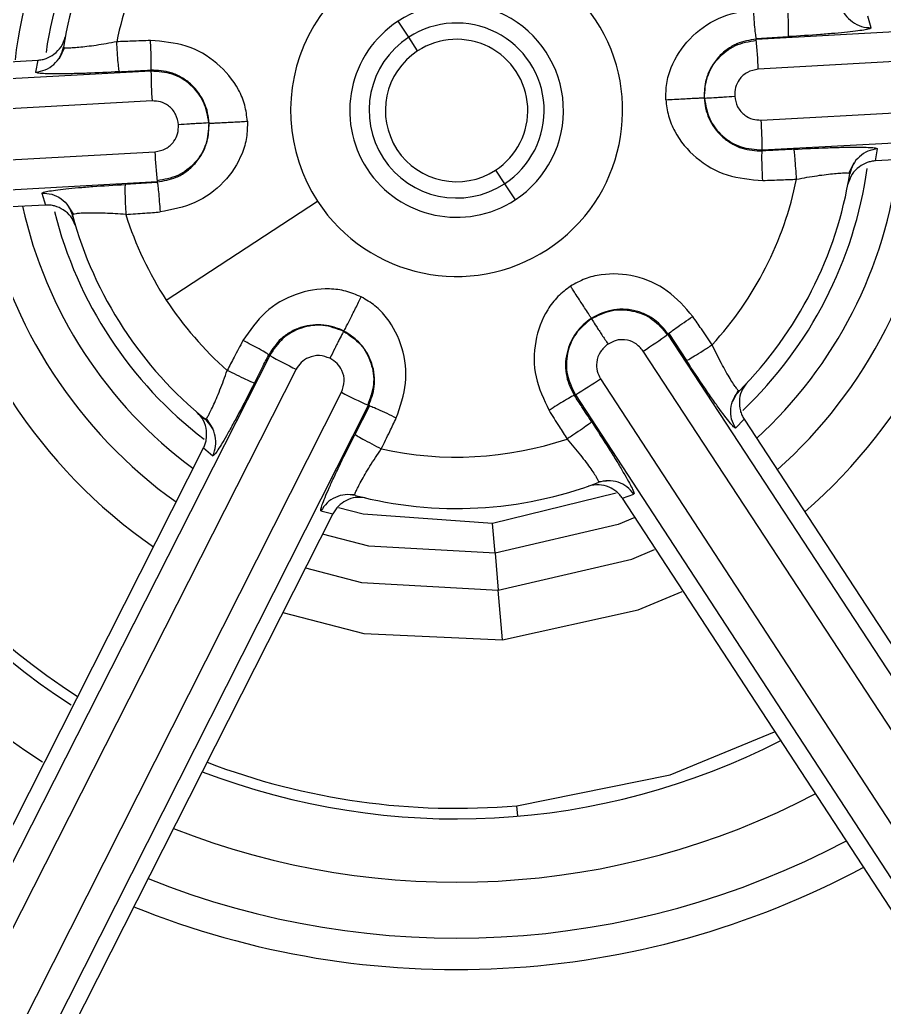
# Model space of a CAD drawing. Extents: x 943 to 1030, y 781 to 934.
# Drawn here: x 998.0824 to 998.4242, y 855.6017 to 855.9924 of the extents above; entities that cross this region are included whole.
import ezdxf

# ---------------------------------------------------------------- set-up
doc = ezdxf.new("R2010")
doc.units = 0
doc.header["$MEASUREMENT"] = 0
doc.layers.add('1', color=4, linetype='Continuous')

# ---------------------------------------------------------------- blocks, each defined once
blk = doc.blocks.new('AIRA')
at = {"layer": '1', "color": 3, "linetype": 'Continuous', "lineweight": 25}
for p, q in [((55.62542893103591, 52.84294708407378), (55.19611498459665, 52.81886914211861)), ((55.62628443341521, 52.83118153405508), (55.19697046093461, 52.80710374626051)), ((55.24164466458024, 52.82348947151718), (55.24030569395723, 52.82816469855049)), ((55.058724347924, 52.81974952825885), (55.05454494566936, 52.82614664671235)), ((55.06224827709252, 52.81435569657208), (55.058724347924, 52.81974952825885)), ((55.19609004422318, 52.8193207465539), (55.2087456903439, 52.82002232173647)), ((55.19609004422318, 52.8193207465539), (55.19611498412451, 52.8188691437424)), ((54.92257918418227, 52.81566209152902), (54.92042353572242, 52.8112822924445)), ((54.66431595570998, 52.7970879606537), (54.91199947993755, 52.81068976869392)), ((54.9119994794105, 52.81068977824896), (54.91116918613432, 52.8059282459169)), ((54.95678645678345, 52.80633637638959), (54.95676154709156, 52.80678841766644)), ((55.19807954628345, 52.78699950007399), (55.62743685202304, 52.81029179153529)), ((54.95678645678345, 52.80633637638959), (54.52742915110468, 52.78304408546671)), ((55.19852342309696, 52.77521121618565), (55.62788072877925, 52.79850350712184)), ((54.95723033359559, 52.79454809250501), (54.52787302785805, 52.77125580104507)), ((55.49099073856144, 52.7844594569824), (55.24331039994354, 52.7708578238836)), ((55.24331040047082, 52.77085781432697), (55.24414069374586, 52.7756193466596)), ((54.52902544646565, 52.75036605852051), (54.95833941894557, 52.77444384631463)), ((55.19852342309696, 52.77521121618565), (55.19854836060074, 52.7747591763723)), ((55.23273069590141, 52.76588549977259), (55.23488634370199, 52.77026529943737)), ((55.09306160278913, 52.76719189600396), (55.09658553195754, 52.76179806431719)), ((54.52988094884086, 52.73860050851795), (54.95919489528387, 52.76267845045572)), ((54.95921983565597, 52.76222684602203), (54.9465641830044, 52.76152527049123)), ((54.95921983565597, 52.76222684602203), (54.95919489575476, 52.76267844883182)), ((55.09658553195754, 52.76179806431719), (55.10076493421218, 52.7554009458637)), ((54.91366521530097, 52.75805812105853), (54.91500418591318, 52.75338289424315)), ((54.91500418591158, 52.75338289424553), (54.66743318738258, 52.73972523603254)), ((54.92347739501702, 52.75372376885468), (54.92609284950731, 52.74958490062716)), ((54.96284981555766, 52.71576717759729), (55.02268874002471, 52.75486225645045)), ((54.92588969364238, 52.74876029932261), (54.92571318124783, 52.74937631369073)), ((55.39672532811028, 52.34247424836042), (55.16121624548578, 52.70223206119931)), ((55.16159487621348, 52.7024794624125), (55.16121624665743, 52.70223206241803)), ((55.16159487621348, 52.7024794624125), (55.16853028143748, 52.69187013860403)), ((55.00374310864595, 52.69387990940777), (54.80923617146641, 52.31039942992061)), ((55.00374310864595, 52.69387990940777), (55.00333914896771, 52.69408430735393)), ((55.38696381409227, 52.33585058655888), (55.15145485195649, 52.69560849902882)), ((55.01417400036553, 52.68837017606029), (54.819667063613, 52.30488969626185)), ((55.13459860670878, 52.68459587984671), (55.36944897569356, 52.32440769150799)), ((54.83833432061806, 52.29544284879194), (55.03213933096322, 52.67927854905679)), ((55.12461159180407, 52.67831732930676), (55.1242325704668, 52.67806973155075)), ((55.12461159180407, 52.67831732930676), (55.35946196030466, 52.31812914075522)), ((55.18682907137054, 52.67577475779308), (55.18909999527568, 52.68010504483709)), ((54.84895133700172, 52.29030096057818), (55.04275620083126, 52.67413671536792)), ((55.0431597719305, 52.67393251214457), (55.03743953918377, 52.66262163000033)), ((55.0431597719305, 52.67393251214457), (55.04275620247313, 52.67413671496331)), ((54.97821141185682, 52.66866305015037), (54.97768256200425, 52.66910527027107)), ((54.97855333420443, 52.66892627203333), (54.98127740591713, 52.66486351701951)), ((55.18798240810963, 52.66511236640736), (55.19136178824692, 52.66860956254152)), ((55.19136178824658, 52.66860956254186), (55.32697516622943, 52.46103561751772)), ((54.86551722108129, 52.43596881775397), (54.97757947193611, 52.65726994583542)), ((54.97757946343302, 52.65726995013858), (54.98128792468037, 52.65417012894068)), ((55.13363922139888, 52.64403021221983), (55.13850986457578, 52.64435315245271)), ((55.03363907082303, 52.63884744685379), (55.03753980587089, 52.63894375533914)), ((55.14079250508939, 52.63942684304834), (55.09182712334803, 52.62739876268324)), ((55.14323492388553, 52.6373539682163), (55.14777367848433, 52.63901567931248)), ((55.27885446100368, 52.42965732473704), (55.14323493189727, 52.63735397345044)), ((55.02871103423365, 52.63121866019492), (54.91675341367181, 52.40998705726065)), ((55.0239926834704, 52.6323966911782), (55.02871103423274, 52.63121866019628)), ((55.09284645697016, 52.61564802110843), (55.09182712334803, 52.62739876268324)), ((55.09284645697016, 52.61564802110843), (55.09411995148389, 52.60096734679234)), ((55.09581882959105, 52.58138290734166), (55.09411995148389, 52.60096734679234)), ((55.10187759321138, 52.51153829058217), (55.10151592792226, 52.51570752024645))]:
    blk.add_line(p, q, dxfattribs=at)
at = {"layer": '1', "color": 3, "linetype": 'Continuous', "lineweight": 25, "flags": 128}
for points in [[(55.09182712334803, 52.62739876268324), (55.04064782547994, 52.63101546045755), (55.03093505454672, 52.63358122427258)], [(55.14811326887036, 52.62972894785685), (55.14156972619912, 52.62702179043958), (55.09284645697016, 52.61564802110843)], [(55.09284645697016, 52.61564802110843), (55.04289246137887, 52.61846190056895), (55.02464051746415, 52.62317519745272)], [(55.09411995148389, 52.60096734679234), (55.1469276591481, 52.61329457145098), (55.15589139627969, 52.61705954305978)], [(55.01790528877041, 52.60986618434072), (55.03997834650568, 52.60401711184932), (55.09411995148389, 52.60096734679234)], [(55.09581882959105, 52.58138290734166), (55.14939425998989, 52.59321888943998), (55.1668188600197, 52.60044705981363)], [(55.00893835560646, 52.59214725652407), (55.04100556012963, 52.5838165682901), (55.09581882959105, 52.58138290734166)], [(55.10151592792226, 52.51570752024645), (55.16212568778076, 52.52791357540627), (55.2033617825989, 52.54495151765673)]]:
    blk.add_lwpolyline(points, dxfattribs=at)
at = {"layer": '1', "color": 3, "linetype": 'Continuous', "lineweight": 25}
for centre, radius, start, end in [((55.07765493994077, 52.79077379628802), 1.000000000000187, 33.15761964092331, 213.1576196409233), ((55.07765493993975, 52.79077379628757), 0.989493834531533, 36.6903796097421, 216.6903796097421), ((55.07765493993907, 52.79077379628825), 0.971974590611048, 36.6903796096913, 216.6903796097929), ((55.07765493993986, 52.79077379628734), 0.9039308144236787, 37.0340452152261, 216.6903796097239), ((55.07765493993963, 52.79077379628757), 0.8523622047259715, 37.03403645823388, 216.6903796097473), ((55.07765493994077, 52.79077379628802), 0.8484251968504115, 83.04958484923063, 196.6657695412998), ((55.07765493994077, 52.79077379628802), 0.8476501497392139, 33.15761964092331, 212.8028127453564), ((55.07765493994066, 52.79077379628802), 0.8324457033515497, 33.15761964092331, 212.8028034313345), ((55.07765493993975, 52.79077379628757), 0.989493834531533, 216.6903796097421, 36.6903796097421), ((55.0776549399402, 52.79077379628689), 0.97197459061103, 216.6903796097004, 36.69037960978378), ((55.07765493994077, 52.79077379628802), 1.000000000000187, 213.1576196409233, 33.15761964092331), ((55.07765493993941, 52.79077379628779), 0.9039308144236612, 217.0340452152352, 36.69037960971864), ((55.07765493993975, 52.79077379628757), 0.8523622047259715, 217.0340364582339, 36.69037960982157), ((55.07765493994077, 52.79077379628802), 0.8476501497391996, 213.1576196409233, 32.80281274535997), ((55.07765493993861, 52.79077379629132), 0.8324457033472599, 213.1576196411961, 32.80280343106526), ((55.07765493993963, 52.79077379628757), 0.2101772377323927, 130.9164920153938, 175.0614485038825), ((55.07765493993963, 52.79077379628757), 0.1905192506680169, 131.7227909741666, 174.2333879411544), ((55.07765493993963, 52.79077379628757), 0.1757834443905461, 132.4469091519088, 173.4432978925961), ((55.07765493993963, 52.79077379628757), 0.1639885739549385, 133.6197053960866, 171.9720006616355), ((55.07765493994077, 52.79077379628802), 0.1574803149606853, 135.237265993772, 170.8464965528914), ((55.07765493994077, 52.79077379628802), 0.1371328864531323, 137.4590021592455, 168.5664150337769), ((55.07765493994077, 52.79077379628802), 0.06565754545787984, 33.1576196409468, 213.1581351782606), ((55.07765493994077, 52.79077379628802), 0.0422529334173072, 303.1576196409088, 123.1576196409558), ((55.07765493994077, 52.79077379628802), 0.06565754546019711, 213.1581351782371, 33.15761964096127), ((55.07765493994077, 52.79077379628802), 0.0422529334173072, 123.1576196409558, 303.1576196409088), ((55.07765493994077, 52.79077379628802), 0.03461156392521758, 303.1576196409088, 123.1576196409143), ((55.07765493994077, 52.79077379628802), 0.03461156392521758, 123.1576196409143, 303.1576196409088), ((55.07765493994077, 52.79077379628802), 0.02816862227958483, 303.1576196408528, 123.1576196408529), ((55.00656081741658, 52.79917318167088), 0.1905747260239569, 2.3849916373132, 5.932130791388129), ((55.07765493994077, 52.79077379628802), 0.02816862227958483, 123.1576196408529, 303.1576196408528), ((55.14723747162338, 52.80760513324321), 0.1904552409737271, 180.3816904713507, 183.9311105133641), ((55.00807240870176, 52.77394245935182), 0.1904552405283998, 0.3816904660483492, 3.931110517777626), ((55.14874906134969, 52.78237441083229), 0.1905747249101119, 182.3849916296659, 185.9321308039032), ((55.07765493993963, 52.79077379628757), 0.1905192506681313, 311.722790974886, 354.2333879418551), ((55.07765493993963, 52.79077379628757), 0.2101772377324554, 310.9164920160403, 355.061448504517), ((55.07765493993963, 52.79077379628757), 0.1639885739550546, 313.6197053921244, 351.972000661267), ((55.07765493993963, 52.79077379628757), 0.1757834443906185, 312.4469091526786, 353.4432978933895), ((55.07765493994077, 52.79077379628802), 0.1574803149606244, 315.2372659937352, 350.8464965544281), ((55.07765493993861, 52.79077379629132), 0.1371328864564959, 317.4591282070954, 348.5664172378022), ((55.07765493993963, 52.79077379628757), 0.1757834443905937, 192.4469090559606, 233.594084264736), ((55.07765493993963, 52.79077379628757), 0.2101772377324101, 190.9164919470245, 235.2054022574555), ((55.07765493993963, 52.79077379628757), 0.1905192506680835, 191.7227908913342, 234.3849427194311), ((55.07765493993963, 52.79077379628757), 0.1639885739550213, 194.1115158561636, 232.4782152587171), ((55.07765493994077, 52.79077379628802), 0.1574803149606358, 195.2406645804174, 213.1576196408998), ((55.07765493994077, 52.79077379628802), 0.1371357466278309, 197.4588321156568, 213.1581351790844), ((55.07765493993975, 52.79077379628757), 0.3053149606299311, 188.4901713413269, 237.553837864229), ((55.07765493993975, 52.79077379628757), 0.2802841497090209, 188.9679673043633, 237.0584129172026), ((55.07765493993963, 52.79077379628757), 0.2760992628795332, 189.0563459954699, 237.1039533160493), ((55.07765493993861, 52.79077379629132), 0.1371357336074197, 213.1581351807411, 228.5673015141836), ((55.07765493994077, 52.79077379628802), 0.1574803149606293, 213.1576196408998, 230.8400328207938), ((55.04938195983402, 52.85654280509289), 0.1905747259607503, 302.3849916363917, 305.9321307912776), ((55.09786984098616, 52.85944970599098), 0.1904552422436725, 240.381690486195, 243.931110504762), ((55.02828730815577, 52.84261836878818), 0.1904552420170903, 300.38169048358, 303.9311105060638), ((55.12047608240437, 52.84814341993047), 0.1905747262121691, 242.3849916384611, 245.9321307892567), ((55.07765493993861, 52.79077379629132), 0.1371329003564367, 257.4599693566226, 288.5666489412648), ((55.07765493994077, 52.79077379628802), 0.1574803149605932, 255.2372659934329, 290.8463238363605), ((55.07765493993975, 52.79077379628757), 0.2802841497090101, 248.9679673381329, 297.1741339862064), ((55.07765493993963, 52.79077379628757), 0.2760992628795489, 249.0563460308311, 274.9577873842366), ((55.07765493993975, 52.79077379628757), 0.3053149606299922, 248.49017136657, 297.6629206195209), ((55.07765493993975, 52.79077379628757), 0.3274724409448672, 248.1284180172589, 298.0332503295913), ((55.07765493993975, 52.79077379628757), 0.3399021291736743, 247.9462109774126, 298.2198550471343), ((55.07765493994077, 52.79077379628802), 0.6408086698634267, 213.1576196409233, 303.1576196409233)]:
    blk.add_arc(centre, radius, start, end, dxfattribs=at)
for points in [[(56.573738556119, 52.79077379628757), (56.57126830395464, 52.72549494051316), (56.56632779962604, 52.59493722896445), (56.5265863656939, 52.40245147960422), (56.4638911961697, 52.21661003274596), (56.3769846807462, 52.04059268706999), (56.26797822726508, 51.87741114816231), (56.1385696553366, 51.72985749739587), (55.99101801236134, 51.60045641864519), (55.82783593546753, 51.49142200024426), (55.65181873394454, 51.40461985132208), (55.46597724846049, 51.34153518071275), (55.2734915094502, 51.30324738462059), (55.07765493935369, 51.29041157785241), (54.88181837277364, 51.30324738462059), (54.68933262321445, 51.34153518071275), (54.5034911764094, 51.40461985132208), (54.3274738307191, 51.49142200024426), (54.16429229181529, 51.60045641864519), (54.01673864104794, 51.72985749739587), (53.88733756229749, 51.87741114816231), (53.77830314389644, 52.04059268706999), (53.69150099497415, 52.21661003274585), (53.62841632436482, 52.40245147960422), (53.59012852827277, 52.59493722896445), (53.57729272150459, 52.79077379628757), (53.59012852827277, 52.98661036361068), (53.62841632436482, 53.17909611297091), (53.69150099497415, 53.36493755982929), (53.77830314389644, 53.54095490550526), (53.88733756229749, 53.70413644441282), (54.01673864104794, 53.85169009517926), (54.16429229181529, 53.98109117392994), (54.3274738307191, 54.09012559233088), (54.5034911764094, 54.17692774125317), (54.68933262321445, 54.24001241186261), (54.88181837277364, 54.27830020795466), (55.07765493935369, 54.29113601472272), (55.2734915094502, 54.27830020795466), (55.46597724846049, 54.24001241186261), (55.65181873394454, 54.17692774125317), (55.82783593546753, 54.09012559233088), (55.99101801236134, 53.98109117392994), (56.1385696553366, 53.85169009517926), (56.26797822726508, 53.70413644441282), (56.3769846807462, 53.54095490550526), (56.4638911961697, 53.36493755982929), (56.5265863656939, 53.17909611297091), (56.56632779962604, 52.98661036361068), (56.57126830395464, 52.85605265206198), (56.573738556119, 52.79077379628757)], [(56.63166927497923, 53.71150835205913), (56.66509573647659, 53.65054453403843), (56.73194865947085, 53.52861689799693), (56.80467853517177, 53.33262645344416), (56.85591564682341, 53.13030643309662), (56.88309613330148, 52.92323343737826), (56.88636269951201, 52.71446127757667), (56.86553675119944, 52.50668749808256), (56.82093157635393, 52.30269787916313), (56.75313092244505, 52.1052006528223), (56.66303944315405, 51.91682496173337), (56.55185506422504, 51.74007663807106), (56.42105722517954, 51.57730734097595), (56.27238607621007, 51.43068260537143), (56.10781962642284, 51.30215320839079), (55.92954734700606, 51.19342916761821), (55.73994106294617, 51.10595700291947), (55.54152339131292, 51.04090048779472), (55.33693418060523, 50.99912516686766), (55.12889538859486, 50.98118683999678), (54.92017486766088, 50.98732416770849), (54.71354954165804, 51.01745549589032), (54.51176845362511, 51.07117994227428), (54.31751621617036, 51.147782729558), (54.13337720059121, 51.24624469671664), (53.96180150184171, 51.36525585263416), (53.80507103971172, 51.50323282652209), (53.66527405638271, 51.65833985312622), (53.54425920547089, 51.82851349805151), (53.44367861098112, 52.01148898595943), (53.364713397066, 52.20483452997928), (53.30900027759822, 52.40596801939103), (53.27509305468823, 52.61224983974853), (53.27276865760359, 52.75128314123322), (53.27160645906133, 52.82079979197556)], [(55.6305998669161, 53.15202695913808), (55.60489819721329, 53.18687233963215), (55.55349485780766, 53.25656310062038), (55.45240983778581, 53.33947934700791), (55.33844883265124, 53.40230588373151), (55.21405687241281, 53.44136451090253), (55.08453259520593, 53.45549286236667), (54.95471467442076, 53.4440572648823), (54.82962910286551, 53.4075214615367), (54.71407306919173, 53.34728311342406), (54.61248928291184, 53.26565842434775), (54.52878350790638, 53.16578546320125), (54.46616273045186, 53.05149590253291), (54.42707059482245, 52.92720610555421), (54.41287051792278, 52.79760173084219), (54.42462652560778, 52.6680020368176), (54.45995241358651, 52.54212365572573), (54.5031241465058, 52.46705497420055), (54.52471001296533, 52.42952063343796)], [(54.52471001296533, 52.42952063343796), (54.55041168266825, 52.3946752529439), (54.60181502207388, 52.32498449195566), (54.70290004209573, 52.24206824556813), (54.8168610472303, 52.17924170884453), (54.94125300746873, 52.14018308167351), (55.07077728467573, 52.12605473020926), (55.20059520546079, 52.13749032769374), (55.32568077701603, 52.17402613103934), (55.44123681068982, 52.23426447915199), (55.54282059696982, 52.3158891682283), (55.62652637197516, 52.41576212937468), (55.68914714942957, 52.53005169004314), (55.72823928505909, 52.65434148702184), (55.74243936195876, 52.78394586173386), (55.73068335427376, 52.91354555575845), (55.69535746629492, 53.03942393685031), (55.65218573337575, 53.11449261837549), (55.6305998669161, 53.15202695913808)], [(54.54092269161879, 52.44010590194307), (54.56587113885666, 52.4062823147608), (54.61576803333196, 52.33863514039626), (54.71388872913326, 52.25815234810761), (54.82451267233751, 52.1971625512947), (54.94524281541248, 52.15927236565642), (55.07102456605048, 52.14547436505063), (55.19683035173819, 52.15688998644839), (55.3190162578469, 52.19117927261652), (55.39188408859422, 52.2330853523556), (55.42831800396766, 52.25403839222497)]]:
    blk.add_open_spline(points, degree=3, dxfattribs=at)
for points, knots in [([(55.16038819082632, 52.79501896726197), (55.16041022205923, 52.79717855031925), (55.16045474766327, 52.80154311499496), (55.16301991534181, 52.81009352400349), (55.16931374739454, 52.8196778648387), (55.18081559552559, 52.82820309830254), (55.19022091151464, 52.83001722003974), (55.1949545156308, 52.83093024987647)], [0, 0, 0, 0, 0.1169270986432293, 0.2363122282485802, 0.4834051800830691, 0.7400028485156338, 1, 1, 1, 1]), ([(55.1949545156217, 52.83093024987329), (55.1950433750103, 52.82950497637125), (55.19522779087231, 52.82654701046886), (55.19555544433524, 52.82271880118105), (55.19586774655681, 52.82000410684338), (55.19601776239301, 52.81954294542516), (55.19609004309814, 52.81932074840051)], [0, 0, 0, 0, 0.2409322096526327, 0.5000228096151326, 0.7591007405813791, 1, 1, 1, 1]), ([(55.20847352565136, 52.83191742392682), (55.20854618118574, 52.83047091132585), (55.20869712546346, 52.82746573352301), (55.20882382215314, 52.82353835329445), (55.20885103601154, 52.82074019577169), (55.20877992081546, 52.82025558398186), (55.20874569034379, 52.82002232173818)], [0, 0, 0, 0, 0.240670930187797, 0.5000018228143047, 0.759331697966234, 1, 1, 1, 1]), ([(55.22959770470561, 52.83216740576563), (55.23010616411125, 52.83093814080985), (55.23112609382201, 52.82847233166785), (55.23408517223231, 52.82570244661645), (55.23765090654661, 52.82377222315995), (55.24031602893024, 52.82358354228188), (55.24164466218599, 52.82348947992625)], [0, 0, 0, 0, 0.2492609891305314, 0.4999980051751235, 0.7507359203060354, 1, 1, 1, 1]), ([(55.24164466458024, 52.82348947151672), (55.24154379069421, 52.82337253188075), (55.24134421943677, 52.82314117576766), (55.23944491108466, 52.82271843897649), (55.23645268712357, 52.82226203734183), (55.2323294195578, 52.82178046454533), (55.22731987909515, 52.82129843042844), (55.21962301076269, 52.82066623636672), (55.21311003939923, 52.82028068207717), (55.2087456903439, 52.82002232173647)], [0, 0, 0, 0, 0.1249107406384815, 0.2471263332537027, 0.3710618917466086, 0.4953350094904587, 0.619819607899844, 0.7452407138707333, 1, 1, 1, 1]), ([(54.91199947993755, 52.81068976869358), (54.91256806931369, 52.81075017803551), (54.913714892999, 52.81087202143794), (54.91599455744074, 52.81156376523575), (54.91880825392286, 52.81316471035393), (54.92164489069614, 52.81607757678285), (54.92245145481365, 52.81854604909313), (54.92288289097178, 52.81986645027041)], [0, 0, 0, 0, 0.09597367783988656, 0.1935753489523908, 0.4076857749826028, 0.6831674405570377, 1, 1, 1, 1]), ([(55.19610645192415, 52.81902332640493), (55.19350184483164, 52.81859911002493), (55.18939340485758, 52.81792996206116), (55.18446885391552, 52.81500179674185), (55.1808289673761, 52.81174729163058), (55.1780154981077, 52.8076489341405), (55.1757857596225, 52.80227371096362), (55.17562408919798, 52.79822176434413), (55.17552647345985, 52.79577522063073)], [0, 0, 0, 0, 0.2246973249365797, 0.3544317584223004, 0.4956407793418319, 0.6546265666438086, 0.7914653667646225, 0.9999999999999999, 0.9999999999999999, 0.9999999999999999, 0.9999999999999999]), ([(55.1756565315419, 52.79569563891937), (55.17582483984552, 52.79855350432445), (55.17616147526815, 52.80426955461598), (55.1807764426328, 52.81171173949997), (55.18766362901101, 52.81712165966746), (55.19330869889404, 52.81808835093557), (55.19613139155751, 52.81857172357854)], [0, 0, 0, 0, 0.2499580856828208, 0.4999441142435924, 0.7499580856826946, 1, 1, 1, 1]), ([(54.91116918642206, 52.80592824758196), (54.91247920948899, 52.80615770612735), (54.91510732471465, 52.80661803656881), (54.91844274083792, 52.80891525923357), (54.92108018319288, 52.81198680914122), (54.92181412208765, 52.81454850871592), (54.92217996527893, 52.81582542748151)], [0, 0, 0, 0, 0.2492321809641027, 0.4999995083806068, 0.7507670232538498, 1, 1, 1, 1]), ([(54.94324110952607, 52.81795838076732), (54.94048072787939, 52.8174502670505), (54.93636533036897, 52.81669273052387), (54.93142649297408, 52.81604635716326), (54.92819896512287, 52.81569473471086), (54.92554880259843, 52.81549266607385), (54.92360324642573, 52.8154439487879), (54.92236798589283, 52.81553893274361), (54.92224269660983, 52.81572984609261), (54.92217997235684, 52.81582542407727)], [0, 0, 0, 0, 0.2575410232017925, 0.3839627346489173, 0.508741059733151, 0.6322363592614763, 0.7549081456545752, 0.8772983364799909, 1, 1, 1, 1]), ([(54.95659992080459, 52.81845403759553), (54.95410690163703, 52.81836763077081), (54.94965380359872, 52.81821328857131), (54.94520104082585, 52.81803628901912), (54.94324110952573, 52.81795838076732)], [0, 0, 0, 0, 0.5598392727936468, 0.9999999999999999, 0.9999999999999999, 0.9999999999999999, 0.9999999999999999]), ([(54.94427763464205, 52.80610250927543), (54.94421813377676, 52.80633066185646), (54.94409451697641, 52.80680466323224), (54.94381411545987, 52.80958970159099), (54.94350828940946, 52.81350829451912), (54.94332792495766, 52.81651240304939), (54.94324110952618, 52.81795838076732)], [0, 0, 0, 0, 0.2406664830148995, 0.4999997967187587, 0.7593332112955578, 1, 1, 1, 1]), ([(54.95676154709156, 52.80678841766644), (54.95681181444638, 52.80706798898973), (54.95691607757601, 52.80764786794407), (54.95689999971808, 52.810798913913), (54.95678550718139, 52.81461802937315), (54.95666028815049, 52.81720626478557), (54.95659992080459, 52.81845403759553)], [0, 0, 0, 0, 0.2710650460349325, 0.5622354740671017, 0.7889563406598851, 1, 1, 1, 1]), ([(54.99492168903737, 52.78652862544209), (54.99466111938045, 52.78868411881945), (54.99413565401142, 52.7930308917181), (54.99063794116398, 52.80125749941863), (54.98330858665099, 52.81008658042367), (54.97093635270494, 52.81728679537878), (54.96139303153518, 52.81806379257341), (54.95659992079834, 52.81845403759689)], [0, 0, 0, 0, 0.117487373469165, 0.2369253073615304, 0.4838882898427662, 0.7407841006916396, 1, 1, 1, 1]), ([(54.94427763464216, 52.80610250927248), (54.94660810135485, 52.80623377632583), (54.95076979612725, 52.80646819006245), (54.95493067711391, 52.80669056728675), (54.95676154709156, 52.80678841766644)], [0, 0, 0, 0, 0.5599802100380413, 1, 1, 1, 1]), ([(54.97978340641998, 52.7857723719394), (54.97963902296806, 52.7871492603781), (54.97934705695718, 52.78993354499949), (54.97743758697072, 52.79535545385852), (54.97396115441688, 52.80028217433005), (54.96908487178439, 52.80390079827328), (54.96374566339796, 52.80641037405007), (54.9594705994889, 52.80664177921199), (54.95676154709236, 52.80678841765348)], [0, 0, 0, 0, 0.1177247560808967, 0.2380579419035235, 0.4925019055736652, 0.6374947269109011, 0.7702851232717781, 1, 1, 1, 1]), ([(55.19697046093495, 52.80710374626074), (55.195462836204, 52.8068135054109), (55.19251917200916, 52.80624680497147), (55.18943096238365, 52.80333883615071), (55.18774289578755, 52.79992133893529), (55.18766752866043, 52.79760429990279), (55.18762858258583, 52.79640696655133)], [0, 0, 0, 0, 0.2879462704286033, 0.5622202322100888, 0.7737766567007915, 0.9999999999999999, 0.9999999999999999, 0.9999999999999999, 0.9999999999999999]), ([(54.94427763464205, 52.80610250927361), (54.9399045151456, 52.805878898743), (54.93337077947808, 52.80554480951889), (54.92561647896071, 52.80532565837188), (54.92056550491247, 52.80525402521459), (54.91640643104529, 52.8052805769828), (54.91340596725399, 52.80540679066928), (54.91148468116251, 52.8056174024789), (54.91127492568148, 52.80582406537019), (54.9111691861342, 52.80592824591599)], [0, 0, 0, 0, 0.2550357353277696, 0.3810406008263059, 0.5067090586046921, 0.6307684731509292, 0.7554223127088981, 0.8767062783130032, 1, 1, 1, 1]), ([(54.97965334833737, 52.78585195365997), (54.97917165083481, 52.78867394193594), (54.97820820552306, 52.79431821320418), (54.97280255677265, 52.80120741980795), (54.9653621419227, 52.80582671387242), (54.9596451179807, 52.80616648297291), (54.95678645678322, 52.80633637639176)], [0, 0, 0, 0, 0.2499608427813632, 0.4999477903749519, 0.7499608427810869, 1, 1, 1, 1]), ([(55.16038819082632, 52.79501896726197), (55.1615144829459, 52.79508211230632), (55.16377667728204, 52.7952089411807), (55.16719935823187, 52.79540034664728), (55.17018164334058, 52.79556392551478), (55.17247543042026, 52.79568453843967), (55.17400783464655, 52.79575679825223), (55.17514625045101, 52.79580056253235), (55.17538523968597, 52.79578470633919), (55.17552737523783, 52.79577527608694)], [0, 0, 0, 0, 0.1612408578481825, 0.3238575046776626, 0.4793369788718966, 0.6207344919613218, 0.7439616495629242, 0.8477247216940079, 1, 1, 1, 1]), ([(55.17552647345985, 52.79577522063073), (55.17567085691439, 52.79439833218066), (55.17596282292629, 52.79161404757633), (55.1778722929721, 52.78619213853563), (55.18134872588519, 52.78126541768029), (55.18622501042944, 52.77764679272696), (55.1915642276831, 52.77513721391642), (55.19583930079125, 52.77490581252539), (55.19854836059869, 52.77475917638799)], [0, 0, 0, 0, 0.1177246658968961, 0.2380577560712581, 0.4925015416671041, 0.6374942750102137, 0.7702847028192148, 1, 1, 1, 1]), ([(55.1756565315419, 52.79569563891937), (55.17613822904445, 52.79287365064329), (55.17710167435621, 52.78722937937482), (55.18250732310673, 52.78034017277082), (55.18994773795703, 52.77572087870612), (55.19566476189937, 52.77538110960586), (55.19852342309684, 52.77521121618702)], [0, 0, 0, 0, 0.2499608427788782, 0.4999477903719733, 0.7499608427790728, 1, 1, 1, 1]), ([(55.17565862110564, 52.79569579173108), (55.17588511459644, 52.79570730416458), (55.17635797804303, 52.79573133933218), (55.17868318147043, 52.79585639804463), (55.18115681559289, 52.79599962740326), (55.18389686482487, 52.7961635164063), (55.18615549916672, 52.79631086540064), (55.18762858254377, 52.79640696654906)], [0, 0, 0, 0, 0.2370538826322242, 0.4949109822062191, 0.6267260124161843, 0.7565503649470503, 0.9999999999999999, 0.9999999999999999, 0.9999999999999999, 0.9999999999999999]), ([(55.18762858258583, 52.79640696655133), (55.1878894363274, 52.79497100746266), (55.1884172157479, 52.79206566421897), (55.19126349493126, 52.78892442458437), (55.1946549472932, 52.78715010702319), (55.19694668060924, 52.787049321219), (55.19807954628345, 52.78699950007399)], [0, 0, 0, 0, 0.2774478932525042, 0.5613539887931581, 0.7831654294992987, 1, 1, 1, 1]), ([(54.96768129729571, 52.78514062602471), (54.96742044355324, 52.7865765851152), (54.96689266413171, 52.78948192835924), (54.96404638494937, 52.79262316799395), (54.96065493258766, 52.79439748555183), (54.95836319927162, 52.79449827135875), (54.95723033359593, 52.79454809250524)], [0, 0, 0, 0, 0.2774478935974688, 0.5613539888042358, 0.7831654292439255, 1, 1, 1, 1]), ([(55.16038819083678, 52.79501896726072), (55.16064876073278, 52.79286347260984), (55.16117422658886, 52.78851669710298), (55.16467194319193, 52.78029008498982), (55.17200130532888, 52.77146100094274), (55.18437355110382, 52.76426078745408), (55.19391687887764, 52.76348379753244), (55.19870999281034, 52.76309355617127)], [0, 0, 0, 0, 0.117487371894223, 0.2369253063683325, 0.4838882940857163, 0.7407841093697013, 1, 1, 1, 1]), ([(54.95833941894603, 52.77444384631485), (54.95984704368209, 52.77473408716787), (54.96279070788148, 52.77530078761254), (54.9658789175063, 52.7782087564392), (54.96756698409126, 52.78162625365189), (54.96764235122021, 52.7839432926778), (54.96768129729571, 52.78514062602471)], [0, 0, 0, 0, 0.2879462715549163, 0.5622202333303732, 0.7737766574302529, 1, 1, 1, 1]), ([(54.97965334833737, 52.78585195365997), (54.97948504003386, 52.78299408825501), (54.97914840461158, 52.77727803796347), (54.97453343724737, 52.76983585307926), (54.96764625086939, 52.76442593291108), (54.96200118098614, 52.76345924164252), (54.95917848832278, 52.76297586899921)], [0, 0, 0, 0, 0.2499580856750412, 0.499944114233367, 0.7499580856748951, 0.9999999999999999, 0.9999999999999999, 0.9999999999999999, 0.9999999999999999]), ([(54.95920342795489, 52.76252426617452), (54.96180803505126, 52.76294848255532), (54.96591647502953, 52.76361763052034), (54.97084102597296, 52.76654579584419), (54.97448091250794, 52.76980030095467), (54.97729438177146, 52.77389865843986), (54.97952412025495, 52.77927388161049), (54.97968579068083, 52.78332582822691), (54.97978340641998, 52.7857723719394)], [0, 0, 0, 0, 0.2246973253301476, 0.3544317588745629, 0.4956407797612151, 0.6546265668157331, 0.7914653667838486, 1, 1, 1, 1]), ([(54.99492168904771, 52.78652862544095), (54.99489965782413, 52.78436904237856), (54.99485513223863, 52.78000447769273), (54.99228996458316, 52.7714540686552), (54.98599613253521, 52.7618697277843), (54.97449428438745, 52.75334449428647), (54.96508896837611, 52.7515303725429), (54.96035536424847, 52.75061734270298)], [0, 0, 0, 0, 0.1169270986396647, 0.2363122282329922, 0.483405180030277, 0.7400028484769168, 1, 1, 1, 1]), ([(54.97965125877511, 52.78585180084428), (54.97942476529988, 52.78584028841351), (54.9789519018791, 52.78581625325091), (54.97662669856163, 52.78569119454664), (54.97415306447806, 52.78554796519006), (54.97141301519514, 52.78538407618248), (54.96915438077519, 52.78523672718075), (54.96768129733766, 52.78514062602699)], [0, 0, 0, 0, 0.2370538727709699, 0.4949109685036768, 0.6267259996914237, 0.7565503550852174, 1, 1, 1, 1]), ([(54.97978340143823, 52.78577237165587), (54.97986652426698, 52.78576483319648), (54.9800430488383, 52.78574882407702), (54.98096455621499, 52.78578015477456), (54.98250948470547, 52.78585089125022), (54.98466870142533, 52.78596446255165), (54.98722062385377, 52.78610316033405), (54.98988410330105, 52.78624709415794), (54.99250244890595, 52.78639080420044), (54.99413622847339, 52.7864838786852), (54.99492168903737, 52.78652862544209)], [0, 0, 0, 0, 0.1070271431985105, 0.2272891913352359, 0.3597072672703329, 0.5015995191301087, 0.6347594356776197, 0.7641392706578304, 0.886606917370072, 1, 1, 1, 1]), ([(55.21103226200012, 52.77544508425831), (55.21540537492183, 52.77566869434941), (55.22193910535088, 52.77600278315128), (55.2296934009521, 52.77622193416755), (55.23474437610957, 52.7762935674175), (55.2389034487619, 52.77626701558597), (55.24190391245247, 52.77614080190574), (55.24382519875144, 52.77593019010237), (55.24403495420756, 52.77572352720927), (55.24414069374461, 52.77561934665982)], [0, 0, 0, 0, 0.2550354559051249, 0.3810404507130364, 0.5067089041130939, 0.6307683441292268, 0.7554222323114218, 0.8767062348142873, 1, 1, 1, 1]), ([(55.24414069345676, 52.77561934499613), (55.24283063830558, 52.77538987707953), (55.24020245844804, 52.77492952779107), (55.23686698558754, 52.77263220701252), (55.23422953097975, 52.76956052944706), (55.23349565869069, 52.76699874134181), (55.2331298486281, 52.76572177819571)], [0, 0, 0, 0, 0.2492321936488954, 0.4999995844593718, 0.7507670121562197, 0.9999999999999999, 0.9999999999999999, 0.9999999999999999, 0.9999999999999999]), ([(55.19870999281034, 52.76309355617127), (55.198641353124, 52.76451978620992), (55.19849889808586, 52.76747978887749), (55.19840037279118, 52.77132099187031), (55.19840769938128, 52.77405436647086), (55.19850262311058, 52.77452999990987), (55.19854836060199, 52.77475917632842)], [0, 0, 0, 0, 0.240916954273747, 0.4999998653867869, 0.7590828761044399, 0.9999999999999999, 0.9999999999999999, 0.9999999999999999, 0.9999999999999999]), ([(55.211032262, 52.77544508426035), (55.20870179716235, 52.77531381730819), (55.20454010609274, 52.77507940377257), (55.20037922876782, 52.77485702668355), (55.19854836059949, 52.77475917637412)], [0, 0, 0, 0, 0.5599802576845844, 1, 1, 1, 1]), ([(55.21206878702071, 52.76358921382325), (55.21198198344439, 52.7650351798452), (55.21180164306293, 52.76803927339756), (55.21149587860691, 52.7719578684405), (55.21121549258601, 52.77474292905845), (55.21109179964242, 52.7752169309465), (55.211032262, 52.77544508425979)], [0, 0, 0, 0, 0.2406647925148281, 0.4999976074908716, 0.7593317550204216, 1, 1, 1, 1]), ([(55.24331039994354, 52.77085782388372), (55.24274181056967, 52.77079741454327), (55.24159498688778, 52.77067557114401), (55.23931532244603, 52.76998382734689), (55.23650162596482, 52.76838288222666), (55.23366498918494, 52.7654700157982), (55.23285842506721, 52.76300154348735), (55.23242698890863, 52.76168114230927)], [0, 0, 0, 0, 0.09597367741643961, 0.1935753483363274, 0.4076857748536779, 0.6831674403747191, 0.9999999999999999, 0.9999999999999999, 0.9999999999999999, 0.9999999999999999]), ([(55.21206878702151, 52.76358921382302), (55.2148290718178, 52.7640973003322), (55.21894434526439, 52.76485480003748), (55.22388309739677, 52.76550108876131), (55.22711063709698, 52.76585264942003), (55.2297608544693, 52.76605465679745), (55.23170648497671, 52.76610332005498), (55.23294181487654, 52.76600829161816), (55.23306711504449, 52.76581736578828), (55.23312984509141, 52.76572178102992)], [0, 0, 0, 0, 0.2575327631919347, 0.3839523165941579, 0.508729890431866, 0.6322258676123726, 0.754899760854298, 0.8772934644568662, 1, 1, 1, 1]), ([(54.91366521530085, 52.75805812105921), (54.9137660891829, 52.75817506069598), (54.91396566043056, 52.75840641680873), (54.91586496886089, 52.75882915360603), (54.9188571927815, 52.75928555523387), (54.92298045987263, 52.75976712800298), (54.92799000076752, 52.76024916213169), (54.93568686719527, 52.76088135603345), (54.94219983651283, 52.76126691026207), (54.9465641830044, 52.76152527049123)], [0, 0, 0, 0, 0.124910757798019, 0.247126364870874, 0.3710619420911884, 0.4953350698722587, 0.6198196664898532, 0.7452408227621902, 1, 1, 1, 1]), ([(54.9465641830044, 52.76152527049067), (54.94652995959677, 52.7612920091758), (54.94645885904788, 52.76080739912061), (54.94648606950545, 52.75800924564601), (54.94661275431895, 52.7540818647426), (54.94676369421859, 52.75107668371516), (54.94683634768899, 52.74963016870674)], [0, 0, 0, 0, 0.2406679677204466, 0.4999976839759079, 0.7593286901353533, 0.9999999999999999, 0.9999999999999999, 0.9999999999999999, 0.9999999999999999]), ([(54.95921983732114, 52.7622268441836), (54.95929210814074, 52.762004646641), (54.95944210348284, 52.76154348407761), (54.95975439885456, 52.75882878991592), (54.96008206254999, 52.75500057984323), (54.96026649626697, 52.75204261535669), (54.96035536424847, 52.75061734270298)], [0, 0, 0, 0, 0.2408992299974559, 0.4999772058777346, 0.7590678258488747, 1, 1, 1, 1]), ([(55.1987099928042, 52.76309355617286), (55.20120300879285, 52.76317996318835), (55.20565610115955, 52.76333430572902), (55.21010885822875, 52.76351130548255), (55.21206878702196, 52.76358921382291)], [0, 0, 0, 0, 0.559839272010599, 1, 1, 1, 1]), ([(54.91366521675127, 52.75805811573491), (54.91497086754896, 52.75800573166862), (54.91766148184922, 52.75789778142769), (54.9213575400421, 52.75602474874995), (54.92430190939399, 52.75311228446139), (54.92525211234715, 52.750596865847), (54.92571317576301, 52.74937631870489)], [0, 0, 0, 0, 0.2426481250903215, 0.5000360865352466, 0.7574043850182443, 0.9999999999999999, 0.9999999999999999, 0.9999999999999999, 0.9999999999999999]), ([(54.92684300585984, 52.74542012846905), (54.92635300136408, 52.74658615924841), (54.92539809660866, 52.74885848194367), (54.92242694332231, 52.75146780010175), (54.9194199784622, 52.75289865391403), (54.91689340590824, 52.75339073184114), (54.91563373864574, 52.7533855129235), (54.91500418533906, 52.75338290462605)], [0, 0, 0, 0, 0.2883835231213712, 0.5619923899894743, 0.789820498042724, 0.8949570220482279, 1, 1, 1, 1]), ([(54.94683634768853, 52.74963016870674), (54.94404235580112, 52.74982845879686), (54.9398761024006, 52.75012413852528), (54.93490651333673, 52.75021604609424), (54.93166606281989, 52.75020427017762), (54.92901511369712, 52.75010633253476), (54.92708040799971, 52.74993233591067), (54.92586658029404, 52.74969254997904), (54.92576436078616, 52.74948182169101), (54.92571318125101, 52.7493763136913)], [0, 0, 0, 0, 0.2572808718261804, 0.3836436719665672, 0.5084092914814011, 0.6319358543170516, 0.7546783279469162, 0.8771716929112592, 1, 1, 1, 1]), ([(54.94683634768853, 52.74963016870674), (54.94936137679133, 52.74980830076947), (54.95386938543652, 52.75012632517485), (54.95837391506325, 52.75046733816248), (54.96035536425734, 52.75061734270594)], [0, 0, 0, 0, 0.5601207321437579, 0.9999999999999999, 0.9999999999999999, 0.9999999999999999, 0.9999999999999999]), ([(55.17108185518919, 52.70926840857862), (55.16792435534671, 52.71291111007213), (55.16165067031011, 52.72014884973805), (55.14851722850653, 52.72584682994329), (55.13707060306024, 52.72650540454015), (55.12838358963529, 52.72445210148794), (55.12458162165058, 52.72230873065337), (55.12270042099988, 52.72124819815417)], [0, 0, 0, 0, 0.260000678078633, 0.5165993491856097, 0.7636914531709396, 0.883075345751949, 1, 1, 1, 1]), ([(55.12270042133332, 52.72124819763667), (55.12096381747006, 52.71994489556198), (55.11746178356418, 52.71731665768289), (55.11208553029314, 52.71017431971177), (55.1081033886237, 52.69941212528806), (55.10805362064821, 52.68509677048928), (55.11215257308504, 52.67644316969051), (55.1142112641412, 52.67209691516757)], [0, 0, 0, 0, 0.1174871060961967, 0.2369244003936936, 0.4838865768644098, 0.7407830160162442, 1, 1, 1, 1]), ([(55.12453802391326, 52.71843348506559), (55.12418580706753, 52.71896768382771), (55.12355912126645, 52.71991816300897), (55.12296195991939, 52.72084310225864), (55.12270042175987, 52.72124819697945)], [0, 0, 0, 0, 0.5620309972042403, 1, 1, 1, 1]), ([(55.03996323059835, 52.71700235651588), (55.0379662340556, 52.71785426613474), (55.03393908383737, 52.71957223005438), (55.0250660239833, 52.72065581302809), (55.01375568397577, 52.71872241371625), (55.00133485412539, 52.71160761976103), (54.99589086397077, 52.70373153078549), (54.99315664727533, 52.69977580468026)], [0, 0, 0, 0, 0.1174885525833083, 0.2369278263879011, 0.4838922175795486, 0.740787460078163, 1, 1, 1, 1]), ([(55.03305053147426, 52.70351384532364), (55.0330987634527, 52.70358229586679), (55.03320111767744, 52.70372755638709), (55.03363564366816, 52.70454301620703), (55.03434695428655, 52.70591661805202), (55.03532743584378, 52.707842071198), (55.03648230653323, 52.71011997730966), (55.03768910108022, 52.71249861140916), (55.03887345985822, 52.71483811370388), (55.03960941125968, 52.71629968490583), (55.03996323059835, 52.71700235651588)], [0, 0, 0, 0, 0.1072637791718852, 0.2276270080477679, 0.3599736778670763, 0.5016039518860015, 0.6347617544139089, 0.7641400351625717, 0.8866068919436211, 1, 1, 1, 1]), ([(55.05378327716926, 52.66911112241405), (55.05535922497597, 52.67366736838699), (55.05849048993264, 52.68272021473751), (55.056857479668, 52.69694413062177), (55.05170327141559, 52.70718682990241), (55.04558036270305, 52.7136831435248), (55.04182257575724, 52.71590365316001), (55.03996323067418, 52.71700235666049)], [0, 0, 0, 0, 0.2600030999817632, 0.5166025119678226, 0.7636932945155783, 0.8830759387759621, 1, 1, 1, 1]), ([(55.13092207005116, 52.70851527000332), (55.13080463186952, 52.70873571937261), (55.13057254586874, 52.70917138017512), (55.12919551527807, 52.71130173279516), (55.12765688820673, 52.71365365524571), (55.12612909866607, 52.71599739000794), (55.12509756915279, 52.71757676517234), (55.12453802391326, 52.71843348506559)], [0, 0, 0, 0, 0.2531818681813044, 0.500348067368207, 0.683969740745256, 0.828571819989072, 1, 1, 1, 1]), ([(55.13091817649376, 52.70836284966208), (55.13347731468639, 52.70964602309778), (55.13859587715865, 52.71221251341581), (55.14734848200897, 52.71193692688348), (55.15547720349514, 52.70867740860444), (55.15913691763274, 52.70427198031462), (55.16096687695313, 52.70206914308312)], [0, 0, 0, 0, 0.2499580856728836, 0.4999441142305088, 0.7499580856729676, 1, 1, 1, 1]), ([(55.1613455066572, 52.70231654285067), (55.15967582095004, 52.70436009056903), (55.15704210182957, 52.70758352997211), (55.15204396081162, 52.71038423352888), (55.147405533447, 52.7119092151836), (55.14244951712385, 52.71229657230151), (55.13667956808456, 52.71153997089664), (55.13308964417968, 52.70965400830573), (55.13092206731551, 52.7085152741746)], [0, 0, 0, 0, 0.2246973254565368, 0.3544317591202252, 0.4956407801629701, 0.654626567663028, 0.7914653677146053, 1, 1, 1, 1]), ([(55.16159487697325, 52.70247946477389), (55.16175117850446, 52.70265318262773), (55.16207557639325, 52.70301372743211), (55.16427063573246, 52.70464175687562), (55.16742237976473, 52.70683988994813), (55.16989193079507, 52.70847874524588), (55.17108185518919, 52.70926840857862)], [0, 0, 0, 0, 0.2409012629379987, 0.4999814169223635, 0.759071870886289, 1, 1, 1, 1]), ([(55.17869520903719, 52.6980547641067), (55.17727864402968, 52.70015232209539), (55.17474959397327, 52.70389717610624), (55.1722023454297, 52.70762750285212), (55.17108185518327, 52.70926840858374)], [0, 0, 0, 0, 0.5601174258128798, 1, 1, 1, 1]), ([(55.0330505337198, 52.70351384978017), (55.0317859216018, 52.70407725427162), (55.02922867740915, 52.70521654658364), (55.02357843122036, 52.70627385157968), (55.0175735488167, 52.70572653266709), (55.01200158352844, 52.70331285766906), (55.00715860866035, 52.69994374297664), (55.00482067125677, 52.69635711165472), (55.00333914898033, 52.69408430734734)], [0, 0, 0, 0, 0.1177245736807154, 0.2380575656977107, 0.4925011689259555, 0.6374938119181053, 0.7702842718613326, 0.9999999999999999, 0.9999999999999999, 0.9999999999999999, 0.9999999999999999]), ([(55.0329165848882, 52.70344100703392), (55.03023182260085, 52.70443483889767), (55.02486201764123, 52.70642260641648), (55.01619296533556, 52.70518578057658), (55.00847233190359, 52.70105183933401), (55.00531957126054, 52.69627063591633), (55.00374310864538, 52.693879909408)], [0, 0, 0, 0, 0.2499608427789987, 0.4999477903719459, 0.749960842778916, 1, 1, 1, 1]), ([(55.13092206731551, 52.7085152741746), (55.12980183865261, 52.70770179020644), (55.1275365604273, 52.70605679791072), (55.12379578456716, 52.70169219392437), (55.12126733571563, 52.69621815467406), (55.12057165678277, 52.69018585761046), (55.12106790497023, 52.68430717776801), (55.12300503575523, 52.6804891600226), (55.12423257047931, 52.67806973155882)], [0, 0, 0, 0, 0.1177247395923381, 0.2380579055294025, 0.4925018330020278, 0.637494637464134, 0.7702850403236033, 1, 1, 1, 1]), ([(55.13091817649376, 52.70836284966208), (55.12871511170897, 52.70653469324998), (55.1243087520611, 52.70287818950101), (55.12104534850573, 52.69475215705779), (55.12076512992337, 52.68599892175143), (55.12332939322209, 52.68087794923372), (55.12461159180407, 52.67831732930676)], [0, 0, 0, 0, 0.2499608427789455, 0.4999477903718882, 0.7499608427788914, 1, 1, 1, 1]), ([(55.13091935361615, 52.70836111645372), (55.13104257042119, 52.70817072355419), (55.13129981721067, 52.70777322938034), (55.13257072292856, 52.70582207352481), (55.13393158024428, 52.70375145822618), (55.13544353690577, 52.70146045047591), (55.13670046205903, 52.69957809024027), (55.13752022979179, 52.6983504131756)], [0, 0, 0, 0, 0.2370538797895231, 0.4949109781799133, 0.6267260086387805, 0.7565503619894686, 1, 1, 1, 1]), ([(55.03291567244605, 52.70343912101316), (55.03281239576813, 52.70323721569116), (55.0325967791232, 52.70281568636733), (55.03154248148587, 52.70073947188598), (55.03042970470733, 52.69852562726021), (55.02920161210534, 52.69607073046882), (55.02819990286878, 52.6940410211779), (55.02754658718641, 52.69271724291775)], [0, 0, 0, 0, 0.2370538713817052, 0.4949109665250485, 0.6267259978292664, 0.7565503536227722, 1, 1, 1, 1]), ([(55.0329165848882, 52.70344100703392), (55.03530741477744, 52.70186631506499), (55.04008934182764, 52.69871675509216), (55.04422697931477, 52.69099898367585), (55.04546851442387, 52.68232954522864), (55.04348315867878, 52.67695742567003), (55.04249042533581, 52.67427121579476)], [0, 0, 0, 0, 0.2499580856736314, 0.499944114231458, 0.7499580856735953, 1, 1, 1, 1]), ([(55.04289399467132, 52.67406701273524), (55.04382891605587, 52.67653477683325), (55.04530363690719, 52.68042736420102), (55.04523004682653, 52.68615623307733), (55.0442315059945, 52.69093571984331), (55.04208895892918, 52.6954214344488), (55.03854874835019, 52.70004005620967), (55.03512049485676, 52.70220604021461), (55.0330505337198, 52.70351384978017)], [0, 0, 0, 0, 0.2246973248997102, 0.3544317583710253, 0.4956407792775401, 0.6546265666741974, 0.7914653668370514, 1, 1, 1, 1]), ([(54.99315664728238, 52.69977580468776), (54.99198485621741, 52.6975735925871), (54.98989177664566, 52.69363995177105), (54.98781851263175, 52.68969525866032), (54.98690594612731, 52.68795896517418)], [0, 0, 0, 0, 0.5598406676280004, 1, 1, 1, 1]), ([(55.00333914896771, 52.69408430735382), (55.00312218467184, 52.69426757923725), (55.00267216307293, 52.69464771692628), (54.99993557760922, 52.69620903613236), (54.99657145168521, 52.69801944287542), (54.99426738151806, 52.69920451246594), (54.99315664728238, 52.69977580468776)], [0, 0, 0, 0, 0.2710672163748944, 0.5622404443609909, 0.7889671363619473, 0.9999999999999999, 0.9999999999999999, 0.9999999999999999, 0.9999999999999999]), ([(55.13752022981475, 52.69835041314036), (55.13640707963668, 52.69740652763198), (55.13415486828944, 52.6954967856276), (55.132857614557, 52.69146121573044), (55.13301673665694, 52.68763697304598), (55.13407532024871, 52.68560188087247), (55.13459860670878, 52.68459587984671)], [0, 0, 0, 0, 0.2774478927687998, 0.5613539885816519, 0.7831654294510332, 1, 1, 1, 1]), ([(55.15145485195649, 52.69560849902882), (55.15044968363839, 52.6967690199225), (55.14848707455997, 52.69903495767676), (55.14442459487213, 52.70025544125087), (55.14062092217227, 52.70000860119671), (55.13857662394889, 52.69891535152647), (55.13752022981475, 52.69835041314036)], [0, 0, 0, 0, 0.2879462711537915, 0.5622202328296207, 0.7737766570490594, 0.9999999999999999, 0.9999999999999999, 0.9999999999999999, 0.9999999999999999]), ([(55.1685302814376, 52.69187013860403), (55.16874935089118, 52.69195722950508), (55.16920447661528, 52.69213816440401), (55.1716140630374, 52.69356115397136), (55.17495185912537, 52.69563492114742), (55.17747886406119, 52.69726847271204), (55.17869520903628, 52.6980547641075)], [0, 0, 0, 0, 0.240669033010851, 0.4999997311890705, 0.7593305790749025, 1, 1, 1, 1]), ([(55.18947051325972, 52.67988048195639), (55.18935826649363, 52.6798771387887), (55.18913408946071, 52.67987046188011), (55.18832726281403, 52.68081371906601), (55.18721304357223, 52.68241059950492), (55.18580298469988, 52.684661374916), (55.18417010558937, 52.68746095088113), (55.18176021837485, 52.69180117584028), (55.17992528239006, 52.69554502549306), (55.1786952090373, 52.69805476410647)], [0, 0, 0, 0, 0.1230117839104673, 0.2456767148187523, 0.3685554208762749, 0.4921608933172258, 0.6169291597525072, 0.7432034486773729, 1, 1, 1, 1]), ([(54.99769122006899, 52.68292999354856), (54.99874277057188, 52.6850138660003), (55.00062060533924, 52.68873519762474), (55.00250845705068, 52.69244980637723), (55.00333914896771, 52.69408430735382)], [0, 0, 0, 0, 0.5599803140831926, 1, 1, 1, 1]), ([(55.02754658716742, 52.69271724288035), (55.02617258324767, 52.69320931645689), (55.02339259248015, 52.6942049176921), (55.01924905956344, 52.69331058743126), (55.01601672930042, 52.69126066230774), (55.01478357957762, 52.68932635593956), (55.01417400036462, 52.68837017605961)], [0, 0, 0, 0, 0.2774478930957682, 0.5613539890268937, 0.7831654297428028, 1, 1, 1, 1]), ([(55.03213933096254, 52.67927854905633), (55.03264178737857, 52.68072931080201), (55.03362284249727, 52.68356194899934), (55.03264857243471, 52.68769040139955), (55.03053296632356, 52.69086105855524), (55.02856403522708, 52.69208484791602), (55.02754658716742, 52.69271724288035)], [0, 0, 0, 0, 0.2879462711935599, 0.5622202329637875, 0.7737766571462644, 1, 1, 1, 1]), ([(55.18798240810963, 52.66511236640736), (55.18783069847132, 52.6651412559371), (55.18753055257184, 52.66519841165882), (55.18621479759304, 52.6666318925495), (55.18432343020481, 52.66899503369302), (55.181844742164, 52.67232510172664), (55.17892251812646, 52.67642247399476), (55.17452658791365, 52.68277206036737), (55.17093620249284, 52.68821968176371), (55.16853028143748, 52.69187013860403)], [0, 0, 0, 0, 0.1249107417155779, 0.2471263352375808, 0.3710618950090265, 0.4953350134044839, 0.6198196117125497, 0.7452407210381138, 1, 1, 1, 1]), ([(54.97821142916041, 52.66866303606048), (54.97832756937635, 52.66866725625084), (54.97855964965402, 52.66867568935845), (54.97926028388656, 52.66968867084438), (54.98018969997236, 52.67138928893121), (54.98133784154174, 52.67377927740438), (54.98264592947237, 52.6767481197362), (54.98455714121735, 52.6813546378296), (54.98596268337792, 52.68530673817031), (54.98690588548698, 52.68795883177654)], [0, 0, 0, 0, 0.1222992440107161, 0.2443877191763078, 0.3668684623333335, 0.4902915389012187, 0.6151222664069919, 0.7417242254824242, 1, 1, 1, 1]), ([(54.99769122006887, 52.68292999354867), (54.99746386988863, 52.68299241168984), (54.99699153660663, 52.68312208902466), (54.99443985370499, 52.68427130444957), (54.99089389340168, 52.68596525344583), (54.98820229783416, 52.68731080053317), (54.98690672521127, 52.68795846617445)], [0, 0, 0, 0, 0.2406642277009405, 0.4999939932724409, 0.7593271064150149, 0.9999999999999999, 0.9999999999999999, 0.9999999999999999, 0.9999999999999999]), ([(54.99769122007024, 52.68292999354799), (54.99569831748272, 52.67903096539021), (54.99272078309559, 52.67320554748551), (54.98903342713857, 52.66638055775684), (54.98656997547232, 52.66197046769048), (54.98446744493799, 52.65838188172393), (54.98285790887394, 52.65584651083714), (54.98171487048853, 52.65428793387741), (54.98143101745177, 52.65420961178461), (54.98128792468208, 52.65417012894045)], [0, 0, 0, 0, 0.2550352776830228, 0.3810403548895645, 0.5067088054537394, 0.6307682616958047, 0.7554221808779431, 0.8767062070187152, 1, 1, 1, 1]), ([(55.19233833292878, 52.68284366184616), (55.1915735086327, 52.68183617359887), (55.19008316181885, 52.67987296857609), (55.18930881598374, 52.67599550526825), (55.18957333552623, 52.67267616536287), (55.19041045106655, 52.67024210823752), (55.19104475143467, 52.669153600801), (55.19136177942414, 52.66860955677794)], [0, 0, 0, 0, 0.2884076095040257, 0.5619949106930279, 0.7897906980779189, 0.8949358447720599, 0.9999999999999999, 0.9999999999999999, 0.9999999999999999, 0.9999999999999999]), ([(55.1242325704668, 52.67806973155052), (55.12396534157165, 52.67797349017462), (55.12341106267229, 52.6777738689326), (55.12069045437511, 52.67618450222471), (55.11744030621094, 52.67417605695027), (55.11526162796508, 52.67277323201279), (55.11421126411392, 52.67209691525693)], [0, 0, 0, 0, 0.2710600337459779, 0.5622253426080357, 0.7889442023426414, 1, 1, 1, 1]), ([(55.13106854759508, 52.66760129009162), (55.1297896323772, 52.66955390183796), (55.12750577446343, 52.67304083179852), (55.12523274738214, 52.67653307528144), (55.1242325704668, 52.67806973155052)], [0, 0, 0, 0, 0.5599802027964689, 1, 1, 1, 1]), ([(55.18798240805143, 52.66511236634869), (55.18737527588496, 52.66626848268254), (55.18612413085873, 52.66865094449349), (55.18589694723403, 52.6727855484105), (55.18694425281149, 52.67678992294645), (55.18864513906078, 52.67887074139639), (55.18947051320356, 52.67988048190375)], [0, 0, 0, 0, 0.2426306118469005, 0.4999999999950305, 0.7573693881441766, 1, 1, 1, 1]), ([(55.04315977435522, 52.67393251266731), (55.04338839013803, 52.67388402414815), (55.0438628734961, 52.6737833880718), (55.04637049594646, 52.67269642364056), (55.04985021618495, 52.67106600164777), (55.05250439683368, 52.66974677404016), (55.05378327716926, 52.66911112241405)], [0, 0, 0, 0, 0.2409023514071686, 0.4999836634015903, 0.7590740251051954, 1, 1, 1, 1]), ([(54.97757947193611, 52.65726994583542), (54.97781137944708, 52.65779240414395), (54.97827914903894, 52.65884622990677), (54.97882092062673, 52.66116704919682), (54.978831096156, 52.66446439080937), (54.97775643291527, 52.6684144917383), (54.97598530544019, 52.67030882980976), (54.97507393967521, 52.67128359582171)], [0, 0, 0, 0, 0.0958805452085327, 0.1933960798043486, 0.4073480439212185, 0.6950401871803261, 1, 1, 1, 1]), ([(55.11421126411392, 52.67209691525693), (55.11553259758432, 52.66998111693385), (55.11789280159473, 52.66620181685619), (55.12027245946797, 52.66243413589245), (55.12131989284626, 52.66077574842257)], [0, 0, 0, 0, 0.559838668428173, 1, 1, 1, 1]), ([(54.98128791518639, 52.65417013685351), (54.98173493242041, 52.65542139672061), (54.98263158927375, 52.6579312568557), (54.9823029960902, 52.66196235905932), (54.98096588540852, 52.66577785498021), (54.97912782255617, 52.66770322146556), (54.97821148439516, 52.66866308351928)], [0, 0, 0, 0, 0.2492692947979658, 0.5000009049819465, 0.750733088061644, 1, 1, 1, 1]), ([(55.04787993770424, 52.65691249639872), (55.04898794647943, 52.65918777281445), (55.05096611722922, 52.66324991144938), (55.05292263844103, 52.6673205300267), (55.05378327717062, 52.66911112242087)], [0, 0, 0, 0, 0.5601178641074138, 1, 1, 1, 1]), ([(55.13106854759508, 52.66760129009162), (55.13090073910632, 52.66743566505193), (55.13055210659149, 52.66709156878755), (55.12828055471664, 52.66545625224921), (55.12504004989228, 52.66323216404567), (55.12252869575582, 52.66157391966033), (55.12131989284603, 52.66077574842325)], [0, 0, 0, 0, 0.2406658970114671, 0.4999982869288093, 0.7593316223895126, 1, 1, 1, 1]), ([(55.13106854759508, 52.66760129009162), (55.13344875581754, 52.66392586863799), (55.1370049502118, 52.65843453680986), (55.14107188817866, 52.65182869563398), (55.14365941201595, 52.64749023939487), (55.14571595373479, 52.64387510097799), (55.147106881323, 52.6412135163655), (55.14788512930852, 52.63944432770813), (55.14781103171958, 52.63915934271051), (55.14777367848501, 52.63901567931146)], [0, 0, 0, 0, 0.2550354362799624, 0.3810404401844746, 0.5067088933039543, 0.6307683351001858, 0.7554222267157296, 0.8767062318434674, 1, 1, 1, 1]), ([(55.02399268347267, 52.63239669117706), (55.02394184772766, 52.63254252034949), (55.02384127309688, 52.63283103220601), (55.02442482637389, 52.63468724967652), (55.02552568297983, 52.63750679255702), (55.02717026308801, 52.64131843460973), (55.02925757894582, 52.64589783989481), (55.03255851929964, 52.65287962533068), (55.03548110791974, 52.6587128062356), (55.03743953918377, 52.66262163000033)], [0, 0, 0, 0, 0.1249106917756858, 0.2471262433169487, 0.3710617488946889, 0.4953348381352558, 0.6198194417269963, 0.7452404056494097, 1, 1, 1, 1]), ([(55.03743953918342, 52.66262163000056), (55.0376245258791, 52.66247545837609), (55.03800884326222, 52.66217178088186), (55.04044628444535, 52.66079641563556), (55.04391146721639, 52.65894257172272), (55.04658983178592, 52.65757086683152), (55.04787902078351, 52.65691061808332)], [0, 0, 0, 0, 0.2406711567183745, 0.500004115296641, 0.7593347818200735, 1, 1, 1, 1]), ([(55.12131989284603, 52.66077574842325), (55.12314027460536, 52.65863870719386), (55.1258541640525, 52.65545273062003), (55.1288834313724, 52.65149839142168), (55.13080151761505, 52.64887921191212), (55.13230126668543, 52.64668549975909), (55.133315819632, 52.64502539461432), (55.13385075938822, 52.64390850524842), (55.13374783102495, 52.64370452987362), (55.13369630310069, 52.6436024158661)], [0, 0, 0, 0, 0.2575904152357588, 0.3840248925757588, 0.5088075424722469, 0.6322986694372907, 0.7549578468712227, 0.8773271712047962, 1, 1, 1, 1]), ([(55.0375262992784, 52.6384920120895), (55.03746727615714, 52.63858756905506), (55.03734939830872, 52.63877841036003), (55.03776295411194, 52.63994899252134), (55.03858891687901, 52.64171260931971), (55.03983327530227, 52.64405931855686), (55.0414415044396, 52.64687326185663), (55.04399547710909, 52.65113017565523), (55.04632045745484, 52.65459078178151), (55.04787902078306, 52.65691061808093)], [0, 0, 0, 0, 0.1230249964005169, 0.2456990001997536, 0.3685827857277761, 0.492189524716298, 0.6169554444146703, 0.7432239810170751, 0.9999999999999999, 0.9999999999999999, 0.9999999999999999, 0.9999999999999999]), ([(55.14323493189727, 52.63735397345044), (55.14289832125428, 52.63781618149983), (55.14221939005415, 52.63874843801727), (55.14048049039138, 52.64037681307173), (55.13768718323888, 52.64201307292001), (55.13374624851053, 52.64301323942573), (55.13120520634629, 52.6424775087728), (55.1298459870186, 52.64219094309965)], [0, 0, 0, 0, 0.09597365725193777, 0.1935753122120288, 0.4076857157271793, 0.6831673891298499, 1, 1, 1, 1]), ([(55.14777367661566, 52.63901567862399), (55.14691989714174, 52.64003551127178), (55.14520707895144, 52.64208145868997), (55.14154967837544, 52.64382140216912), (55.1375706709548, 52.64456960686186), (55.13498511312014, 52.64392415220073), (55.13369630136208, 52.64360241522559)], [0, 0, 0, 0, 0.2492322081790044, 0.4999996753490081, 0.7507670148301487, 1, 1, 1, 1]), ([(55.03752629947508, 52.63849201204062), (55.03620672873603, 52.63867528611058), (55.03355938215213, 52.63904297385056), (55.02967241815736, 52.63786706948395), (55.02621452612425, 52.63573493926617), (55.02473176503884, 52.63350713753584), (55.02399268368197, 52.632396691125)], [0, 0, 0, 0, 0.2492253219071562, 0.5000003296786573, 0.7507754699006102, 1, 1, 1, 1]), ([(55.04152639656058, 52.63748999737118), (55.04027147426848, 52.63764861047252), (55.03782611594852, 52.6379576860777), (55.03408096183466, 52.63668955750961), (55.03133858919603, 52.63480080698776), (55.0296491916514, 52.63285881513139), (55.02902366676358, 52.63176524122468), (55.02871102482993, 52.63121866495385)], [0, 0, 0, 0, 0.2884075804327094, 0.5619948587818463, 0.7897906807036427, 0.8949358382059605, 0.9999999999999999, 0.9999999999999999, 0.9999999999999999, 0.9999999999999999])]:
    blk.add_open_spline(points, degree=3, knots=knots, dxfattribs=at)

msp = doc.modelspace()

# ---------------------------------------------------------------- block references
at = {"layer": '1'}
msp.add_blockref('AIRA', (943.1774713678069, 803.1657593169768), dxfattribs=at)

doc.saveas('drawing.dxf')
